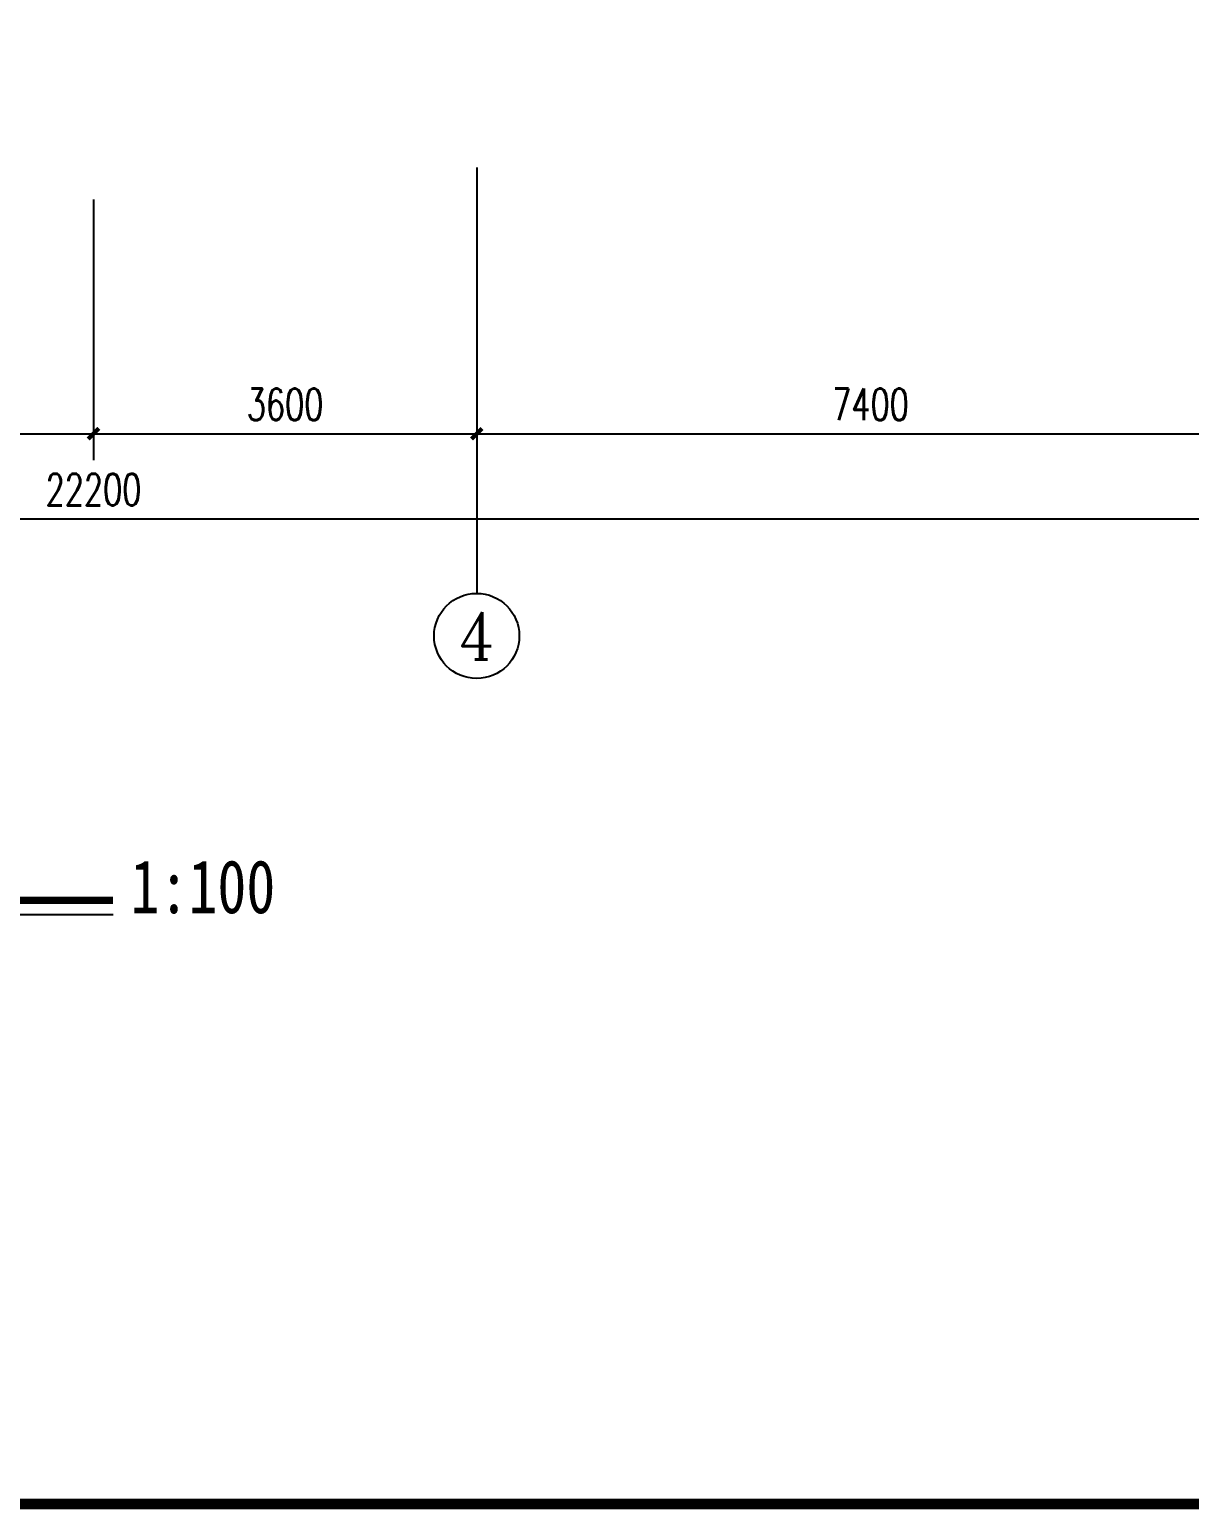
# Model space of a CAD drawing. Extents: x 6250600 to 6678662, y -692028 to -290561.
# Drawn here: x 6502230 to 6513126, y -556951 to -543052 of the extents above; entities that cross this region are included whole.
import ezdxf
from ezdxf.enums import TextEntityAlignment as Align

# ---------------------------------------------------------------- set-up
doc = ezdxf.new("R2010")
doc.units = 0
doc.header["$LTSCALE"] = 1000
doc.header["$MEASUREMENT"] = 0
doc.layers.get('0').update_dxf_attribs({"linetype": 'CONTINUOUS'})
doc.layers.get('Defpoints').update_dxf_attribs({"linetype": 'CONTINUOUS'})
for name, color, linetype in [('AXIS_TEXT', 7, 'CONTINUOUS'), ('PUB_TITLE', 4, 'CONTINUOUS'), ('图名', 15, 'CONTINUOUS'), ('建筑底图', 251, 'CONTINUOUS')]:
    doc.layers.add(name, color=color, linetype=linetype)
doc.styles.add('_TCH_AXIS', font='COMPLEX', dxfattribs={"bigfont": 'GBCBIG'})
doc.styles.add('_TCH_DIM_T3', font='SIMPLEX', dxfattribs={"width": 0.705882, "bigfont": 'GBCBIG'})
doc.styles.add('COMPLEX', font='COMPLEX')
doc.styles.add('宋体', font='', dxfattribs={"width": 0.7})
doc.styles.get('宋体').set_extended_font_data('SimSun')
doc.dimstyles.new('_TCH_ARCH&&100', dxfattribs={"dimtxt": 297.5, "dimasz": 100, "dimexe": 250, "dimexo": 300, "dimgap": 126.25, "dimtad": 1, "dimdec": 0, "dimzin": 0, "dimdsep": 46, "dimtxsty": '_TCH_DIM_T3', "dimblk": 'ARCHTICK', "dimcen": 0.09, "dimclrt": 7, "dimazin": 2, "dimtfac": 1, "dimtdec": 0, "dimtix": 1, "dimtmove": 2, "dimatfit": 3, "dimfxl": 0, "dimtolj": 1, "dimtzin": 0, "dimarcsym": 0})

# ---------------------------------------------------------------- blocks, each defined once
blk = doc.blocks.new('_AXISO')
blk.add_circle((0, 0), 0.5)
at = {"layer": 'AXIS_TEXT', "style": 'COMPLEX', "width": 1.041667}
blk.add_attdef('A', text='', height=0.56, dxfattribs=at).set_placement((-0.25, -0.28), (0.25, -0.28), align=Align.FIT)
blk = doc.blocks.new('_ArchTick')
at = {"color": 0, "linetype": 'ByBlock', "const_width": 0.4}
blk.add_lwpolyline([(-0.5, -0.5), (0.5, 0.5)], dxfattribs=at)
blk = doc.blocks.new('*D501')
at = {"layer": 'Defpoints', "color": 0, "transparency": 16777216}
for p in [(6491730, -544347), (6513930, -544347), (6513930, -547647)]:
    blk.add_point(p, dxfattribs=at)
at = {"layer": '建筑底图', "color": 0, "lineweight": -2, "transparency": 16777216}
for p, q in [((6491730, -544647), (6491730, -547897)), ((6513930, -544647), (6513930, -547897)), ((6491730, -547647), (6513930, -547647))]:
    blk.add_line(p, q, dxfattribs=at)
at = {"layer": '建筑底图', "color": 0, "lineweight": -2, "transparency": 16777216, "xscale": 100, "yscale": 100, "zscale": 100, "rotation": 180}
blk.add_blockref('_ArchTick', (6491730, -547647), dxfattribs=at)
at = {"layer": '建筑底图', "color": 0, "lineweight": -2, "transparency": 16777216, "xscale": 100, "yscale": 100, "zscale": 100}
blk.add_blockref('_ArchTick', (6513930, -547647), dxfattribs=at)
at = {"layer": '建筑底图', "color": 7, "transparency": 16777216, "insert": (6502830, -547372), "char_height": 297.5, "attachment_point": 5, "style": '_TCH_DIM_T3'}
blk.add_mtext('\\A1;22200', dxfattribs=at)
blk = doc.blocks.new('*D504')
at = {"layer": 'Defpoints', "color": 0, "transparency": 16777216}
for p in [(6499230, -544347), (6502830, -544347), (6502830, -546847)]:
    blk.add_point(p, dxfattribs=at)
at = {"layer": '建筑底图', "color": 0, "lineweight": -2, "transparency": 16777216}
for p, q in [((6499230, -544647), (6499230, -547097)), ((6502830, -544647), (6502830, -547097)), ((6499230, -546847), (6502830, -546847))]:
    blk.add_line(p, q, dxfattribs=at)
at = {"layer": '建筑底图', "color": 0, "lineweight": -2, "transparency": 16777216, "xscale": 100, "yscale": 100, "zscale": 100, "rotation": 180}
blk.add_blockref('_ArchTick', (6499230, -546847), dxfattribs=at)
at = {"layer": '建筑底图', "color": 0, "lineweight": -2, "transparency": 16777216, "xscale": 100, "yscale": 100, "zscale": 100}
blk.add_blockref('_ArchTick', (6502830, -546847), dxfattribs=at)
at = {"layer": '建筑底图', "color": 7, "transparency": 16777216, "insert": (6501030, -546572), "char_height": 297.5, "attachment_point": 5, "style": '_TCH_DIM_T3'}
blk.add_mtext('\\A1;3600', dxfattribs=at)
blk = doc.blocks.new('*D505')
at = {"layer": 'Defpoints', "color": 0, "transparency": 16777216}
for p in [(6502830, -544347), (6506430, -544347), (6506430, -546847)]:
    blk.add_point(p, dxfattribs=at)
at = {"layer": '建筑底图', "color": 0, "lineweight": -2, "transparency": 16777216}
for p, q in [((6502830, -544647), (6502830, -547097)), ((6506430, -544647), (6506430, -547097)), ((6502830, -546847), (6506430, -546847))]:
    blk.add_line(p, q, dxfattribs=at)
at = {"layer": '建筑底图', "color": 0, "lineweight": -2, "transparency": 16777216, "xscale": 100, "yscale": 100, "zscale": 100, "rotation": 180}
blk.add_blockref('_ArchTick', (6502830, -546847), dxfattribs=at)
at = {"layer": '建筑底图', "color": 0, "lineweight": -2, "transparency": 16777216, "xscale": 100, "yscale": 100, "zscale": 100}
blk.add_blockref('_ArchTick', (6506430, -546847), dxfattribs=at)
at = {"layer": '建筑底图', "color": 7, "transparency": 16777216, "insert": (6504630, -546572), "char_height": 297.5, "attachment_point": 5, "style": '_TCH_DIM_T3'}
blk.add_mtext('\\A1;3600', dxfattribs=at)
blk = doc.blocks.new('*D506')
at = {"layer": 'Defpoints', "color": 0, "transparency": 16777216}
for p in [(6506430, -544347), (6513830, -544347), (6513830, -546847)]:
    blk.add_point(p, dxfattribs=at)
at = {"layer": '建筑底图', "color": 0, "lineweight": -2, "transparency": 16777216}
for p, q in [((6506430, -544647), (6506430, -547097)), ((6513830, -544647), (6513830, -547097)), ((6506430, -546847), (6513830, -546847))]:
    blk.add_line(p, q, dxfattribs=at)
at = {"layer": '建筑底图', "color": 0, "lineweight": -2, "transparency": 16777216, "xscale": 100, "yscale": 100, "zscale": 100, "rotation": 180}
blk.add_blockref('_ArchTick', (6506430, -546847), dxfattribs=at)
at = {"layer": '建筑底图', "color": 0, "lineweight": -2, "transparency": 16777216, "xscale": 100, "yscale": 100, "zscale": 100}
blk.add_blockref('_ArchTick', (6513830, -546847), dxfattribs=at)
at = {"layer": '建筑底图', "color": 7, "transparency": 16777216, "insert": (6510130, -546572), "char_height": 297.5, "attachment_point": 5, "style": '_TCH_DIM_T3'}
blk.add_mtext('\\A1;7400', dxfattribs=at)

msp = doc.modelspace()

# ---------------------------------------------------------------- linework, layer by layer
at = {"layer": 'PUB_TITLE', "color": 4, "const_width": 100}
msp.add_lwpolyline([(6475765, -556900.9), (6531665, -556900.9), (6531665, -516900.9), (6475765, -516900.9)], close=True, dxfattribs=at)
at = {"layer": '图名', "color": 3}
msp.add_line((6498281.2, -551364.1), (6503013.9, -551364.1), dxfattribs=at)
at = {"layer": '图名', "color": 3, "const_width": 70}
msp.add_lwpolyline([(6498281.2, -551230.9), (6503013.9, -551230.9)], dxfattribs=at)
at = {"layer": '建筑底图'}
msp.add_line((6506429.9, -544346.7), (6506429.9, -548346.7), dxfattribs=at)

# ---------------------------------------------------------------- block references
ref = msp.add_blockref('_AXISO', (6506429.9, -548746.7), dxfattribs=dict(at, xscale=800, yscale=800, zscale=800))
ref.add_attrib('A', '4', dxfattribs={"layer": 'AXIS_TEXT', "color": 0, "height": 445.4, "style": '_TCH_AXIS'}).set_placement((6506260.2, -548969.5), (6506599.6, -548969.5), align=Align.FIT)

# ---------------------------------------------------------------- texts
at = {"layer": '图名', "color": 3, "style": '宋体', "width": 0.8}
msp.add_text('1:100', height=500, dxfattribs=at).set_placement((6503177.6, -551351))

# ---------------------------------------------------------------- dimensions: what is measured, and where the dimension line sits
at = {"layer": '建筑底图'}
for p1, p2, distance, picture, middle in [((6491729.9, -544346.7), (6513929.9, -544346.7), -3300, '*D501', (6502829.9, -547371.7)), ((6499229.9, -544346.7), (6502829.9, -544346.7), -2500, '*D504', (6501029.9, -546571.7)), ((6502829.9, -544346.7), (6506429.9, -544346.7), -2500, '*D505', (6504629.9, -546571.7)), ((6506429.9, -544346.7), (6513829.9, -544346.7), -2500, '*D506', (6510129.9, -546571.7))]:
    dim = msp.add_aligned_dim(p1=p1, p2=p2, distance=distance, dimstyle='_TCH_ARCH&&100', dxfattribs=at)
    dim.commit()
    dim.dimension.update_dxf_attribs({"geometry": picture, "text_midpoint": middle})

doc.saveas('drawing.dxf')
